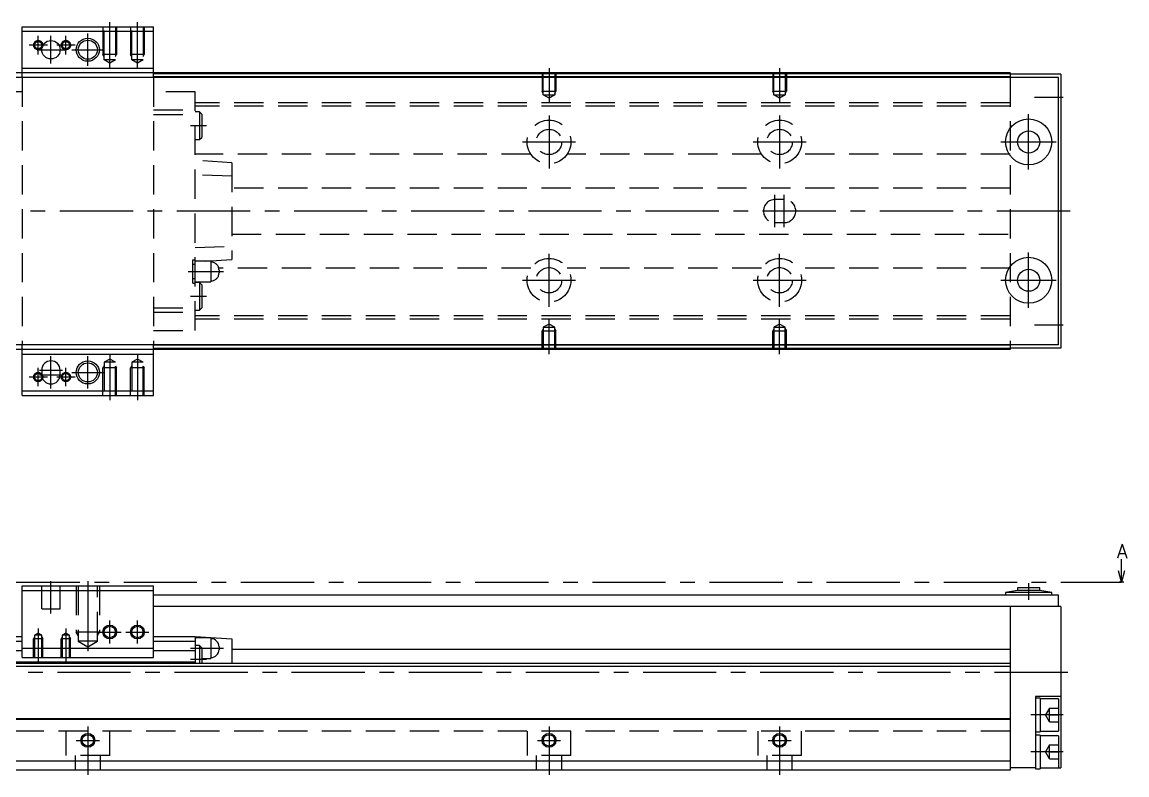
# Model space of a CAD drawing. Extents: x -2 to 770, y -8 to 279.
# Drawn here: x 530.5 to 770.1, y 9 to 172.3 of the extents above; entities that cross this region are included whole.
import ezdxf

# ---------------------------------------------------------------- set-up
doc = ezdxf.new("R2010")
doc.units = 0
doc.header["$LTSCALE"] = 0.5
doc.linetypes.add('CENTER', pattern=[50.8, 31.75, -6.35, 6.35, -6.35])
doc.linetypes.add('DASHED', pattern=[19.05, 12.7, -6.35])
for name, color, linetype in [('MSM_CENTER', 1, 'CENTER'), ('MSM_CONTINUOUS', 7, 'CONTINUOUS'), ('MSM_DASHED', 4, 'DASHED'), ('MSM_NARROW', 5, 'CONTINUOUS'), ('MSM_PART_NUMBER', 7, 'CONTINUOUS')]:
    doc.layers.add(name, color=color, linetype=linetype)
doc.styles.get("Standard").update_dxf_attribs({"font": 'txt.shx', "height": 3, "bigfont": 'bigfont.shx'})

msp = doc.modelspace()

# ---------------------------------------------------------------- linework, layer by layer
at = {"layer": 'MSM_CENTER'}
for p, q in [((549.51, 162.39), (549.51, 172.3)), ((555.51, 162.39), (555.51, 172.3)), ((534.01, 165.3), (534.01, 169.3)), ((536.76, 163.3), (536.76, 169.3)), ((540.01, 165.3), (540.01, 169.3)), ((544.76, 162.8), (544.76, 169.8)), ((536.01, 167.3), (532.01, 167.3)), ((533.76, 166.3), (539.76, 166.3)), ((542.01, 167.3), (538.01, 167.3)), ((541.26, 166.3), (548.26, 166.3)), ((644.76, 162.3), (644.76, 154.79)), ((694.76, 162.3), (694.76, 154.79)), ((750.01, 156), (756.26, 156)), ((644.76, 152.05), (644.76, 140.55)), ((694.76, 152.05), (694.76, 140.55)), ((748.76, 140.3), (748.76, 152.3)), ((570.51, 149.8), (567.01, 149.8)), ((639.01, 146.3), (650.51, 146.3)), ((689.01, 146.3), (700.51, 146.3)), ((742.76, 146.3), (754.76, 146.3)), ((693.76, 127.8), (693.76, 134.8)), ((695.76, 127.8), (695.76, 134.8)), ((757.76, 131.3), (256.26, 131.3)), ((748.76, 110.3), (748.76, 122.3)), ((644.76, 110.55), (644.76, 122.05)), ((694.76, 110.55), (694.76, 122.05)), ((566.51, 118.2), (574.21, 118.2)), ((639.01, 116.3), (650.51, 116.3)), ((689.01, 116.3), (700.51, 116.3)), ((742.76, 116.3), (754.76, 116.3)), ((570.51, 112.8), (567.01, 112.8)), ((644.76, 100.3), (644.76, 107.81)), ((694.76, 100.3), (694.76, 107.81)), ((750.01, 106.6), (756.26, 106.6)), ((536.76, 92.8), (536.76, 99.8)), ((544.76, 92.8), (544.76, 99.8)), ((549.51, 100.21), (549.51, 90.3)), ((555.51, 100.21), (555.51, 90.3)), ((534.01, 93.3), (534.01, 97.3)), ((534.26, 96.8), (539.26, 96.8)), ((540.01, 93.3), (540.01, 97.3)), ((541.26, 96.3), (548.26, 96.3)), ((536.01, 95.3), (532.01, 95.3)), ((534.26, 95.8), (539.26, 95.8)), ((542.01, 95.3), (538.01, 95.3)), ((247.76, 50.8), (768.88, 50.8)), ((536.76, 44), (536.76, 51)), ((544.76, 51), (544.76, 35.81)), ((748.76, 50.6), (748.76, 47)), ((534.01, 40.76), (534.01, 33.5)), ((540.01, 40.76), (540.01, 33.5)), ((549.51, 37.5), (549.51, 42.5)), ((555.51, 37.5), (555.51, 42.5)), ((547.01, 40), (552.01, 40)), ((553.01, 40), (558.01, 40)), ((567.01, 36.5), (574.21, 36.5)), ((567.01, 34.1), (570.51, 34.1)), ((258.76, 31.3), (757.76, 31.3)), ((756.26, 22), (749.26, 22)), ((544.76, 19.5), (544.76, 9)), ((644.76, 19.5), (644.76, 9)), ((694.76, 19.5), (694.76, 9)), ((542.26, 16.5), (547.26, 16.5)), ((642.26, 16.5), (647.26, 16.5)), ((692.26, 16.5), (697.26, 16.5)), ((756.26, 14), (749.26, 14))]:
    msp.add_line(p, q, dxfattribs=at)
at = {"layer": 'MSM_CONTINUOUS'}
for p, q in [((530.51, 160.3), (530.51, 171.3)), ((530.51, 171.3), (559.01, 171.3)), ((530.51, 170.3), (559.01, 170.3)), ((559.01, 160.3), (559.01, 171.3)), ((744.76, 161.3), (294.76, 161.3)), ((530.51, 162.3), (559.01, 162.3)), ((744.76, 161.1), (559.01, 161.1)), ((744.76, 161.3), (744.76, 160.3)), ((755.76, 161), (744.76, 161)), ((755.76, 161), (755.76, 101.6)), ((755.26, 160.3), (283.26, 160.3)), ((744.76, 160.4), (559.01, 160.4)), ((755.26, 102.3), (755.26, 160.3)), ((755.26, 102.3), (283.26, 102.3)), ((744.76, 101.3), (294.76, 101.3)), ((530.51, 91.3), (530.51, 102.3)), ((559.01, 91.3), (559.01, 102.3)), ((744.76, 102.2), (559.01, 102.2)), ((744.76, 101.5), (559.01, 101.5)), ((744.76, 102.3), (744.76, 101.3)), ((755.76, 101.6), (744.76, 101.6)), ((530.51, 100.3), (559.01, 100.3)), ((534.76, 96.8), (534.76, 95.8)), ((538.76, 95.8), (538.76, 96.8)), ((530.51, 92.3), (559.01, 92.3)), ((530.51, 91.3), (559.01, 91.3)), ((768.88, 50.8), (768.88, 55.8)), ((768.88, 50.8), (768.21, 53.3)), ((769.55, 53.3), (768.88, 50.8)), ((769.38, 50.8), (768.38, 50.8)), ((530.51, 50), (559.01, 50)), ((530.51, 34.5), (530.51, 50)), ((530.51, 49), (559.01, 49)), ((559.01, 34.5), (559.01, 50)), ((755.26, 48), (559.01, 48)), ((746.36, 49), (743.76, 48.6)), ((743.76, 48.6), (743.76, 48)), ((753.76, 48.6), (743.76, 48.6)), ((746.36, 49.6), (746.36, 49)), ((751.16, 49.6), (746.36, 49.6)), ((751.16, 49), (746.36, 49)), ((751.16, 49), (751.16, 49.6)), ((753.76, 48.6), (751.16, 49)), ((753.76, 48), (753.76, 48.6)), ((755.26, 45.5), (755.26, 48)), ((755.76, 45.5), (559.01, 45.5)), ((744.76, 45.5), (744.76, 10)), ((755.76, 45.5), (755.76, 10.5)), ((521.51, 39), (530.51, 39)), ((559.01, 39), (568.01, 39)), ((568.01, 39), (576.01, 38.5)), ((568.01, 39), (568.01, 33.2)), ((571.46, 38.75), (568.01, 38.75)), ((571.46, 38.75), (571.46, 34.25)), ((576.01, 38.5), (576.01, 33.2)), ((521.51, 38), (530.51, 38)), ((521.51, 36), (530.51, 36)), ((530.51, 36.5), (559.01, 36.5)), ((559.01, 38), (568.01, 38)), ((559.01, 36), (568.01, 36)), ((569.01, 37.1), (568.01, 37.1)), ((569.51, 36.6), (569.01, 37.1)), ((569.01, 37.1), (569.01, 33.2)), ((569.51, 36.6), (569.51, 33.2)), ((573.21, 36.8), (573.21, 36.2)), ((576.01, 36.3), (744.76, 36.3)), ((530.51, 34.5), (559.01, 34.5)), ((569.51, 34.25), (571.46, 34.25)), ((744.76, 33.2), (294.76, 33.2)), ((744.76, 32.5), (294.76, 32.5)), ((521.51, 33.5), (568.01, 33.5)), ((755.76, 26), (750.26, 26)), ((750.26, 26), (750.26, 10.35)), ((751.26, 25.65), (750.26, 25.65)), ((751.26, 25.65), (751.26, 18.35)), ((755.26, 25.5), (751.26, 25.5)), ((755.26, 25.5), (755.26, 18.5)), ((744.76, 21.2), (294.76, 21.2)), ((744.76, 21), (294.76, 21)), ((750.26, 18.35), (751.26, 18.35)), ((751.26, 17.65), (750.26, 17.65)), ((751.26, 18.5), (755.26, 18.5)), ((751.26, 17.65), (751.26, 10.35)), ((755.26, 17.5), (751.26, 17.5)), ((755.26, 17.5), (755.26, 10.5)), ((744.76, 12), (294.76, 12)), ((744.76, 10), (294.76, 10)), ((750.26, 10.5), (744.76, 10.5)), ((750.26, 10.35), (751.26, 10.35)), ((751.26, 10.5), (755.76, 10.5))]:
    msp.add_line(p, q, dxfattribs=at)
for centre, radius in [((536.76, 166.3), 2), ((544.76, 166.3), 2.07), ((748.76, 146.3), 5), ((748.76, 146.3), 2.4), ((748.76, 116.3), 5), ((748.76, 116.3), 2.4), ((544.76, 96.3), 2.07), ((549.51, 40), 1.23), ((555.51, 40), 1.23), ((544.76, 16.5), 1.23), ((644.76, 16.5), 1.23), ((694.76, 16.5), 1.23)]:
    msp.add_circle(centre, radius, dxfattribs=at)
for centre, radius, start, end in [((536.76, 96.8), 2, 0, 180), ((536.76, 95.8), 2, 180, 0), ((571.46, 36.8), 1.75, 0, 90), ((571.46, 36.2), 1.75, 270, 0)]:
    msp.add_arc(centre, radius, start, end, dxfattribs=at)
at = {"layer": 'MSM_DASHED'}
for p, q in [((548.01, 171.3), (548.01, 165.3)), ((548.28, 164.1), (548.28, 171.3)), ((550.74, 171.3), (550.74, 164.1)), ((551.01, 171.3), (551.01, 165.3)), ((554.01, 171.3), (554.01, 165.3)), ((554.28, 164.1), (554.28, 171.3)), ((556.74, 171.3), (556.74, 164.1)), ((557.01, 171.3), (557.01, 165.3)), ((551.01, 165.3), (548.01, 165.3)), ((548.28, 164.83), (548.01, 165.3)), ((550.74, 164.83), (551.01, 165.3)), ((557.01, 165.3), (554.01, 165.3)), ((554.28, 164.83), (554.01, 165.3)), ((556.74, 164.83), (557.01, 165.3)), ((550.74, 164.1), (548.28, 164.1)), ((549.51, 163.39), (548.28, 164.1)), ((550.74, 164.1), (549.51, 163.39)), ((556.74, 164.1), (554.28, 164.1)), ((555.51, 163.39), (554.28, 164.1)), ((556.74, 164.1), (555.51, 163.39)), ((643.26, 161.3), (643.26, 157.3)), ((643.53, 156.5), (643.53, 161.3)), ((645.99, 161.3), (645.99, 156.5)), ((646.26, 161.3), (646.26, 157.3)), ((693.26, 161.3), (693.26, 157.3)), ((693.53, 156.5), (693.53, 161.3)), ((695.99, 161.3), (695.99, 156.5)), ((696.26, 161.3), (696.26, 157.3)), ((530.51, 160.3), (530.51, 102.3)), ((559.01, 160.3), (559.01, 102.3)), ((744.76, 160.3), (744.76, 102.3)), ((530.51, 157.2), (521.51, 157.2)), ((568.01, 157.2), (559.01, 157.2)), ((568.01, 105.4), (568.01, 157.2)), ((643.53, 156.83), (643.26, 157.3)), ((643.26, 157.3), (646.26, 157.3)), ((643.53, 156.5), (645.99, 156.5)), ((644.76, 155.79), (643.53, 156.5)), ((645.99, 156.5), (644.76, 155.79)), ((645.99, 156.83), (646.26, 157.3)), ((693.53, 156.83), (693.26, 157.3)), ((693.26, 157.3), (696.26, 157.3)), ((693.53, 156.5), (695.99, 156.5)), ((694.76, 155.79), (693.53, 156.5)), ((695.99, 156.5), (694.76, 155.79)), ((695.99, 156.83), (696.26, 157.3)), ((744.76, 154.75), (568.01, 154.75)), ((744.76, 154.05), (568.01, 154.05)), ((521.51, 153.25), (530.51, 153.25)), ((521.51, 152.25), (530.51, 152.25)), ((559.01, 153.25), (568.01, 153.25)), ((559.01, 152.25), (568.01, 152.25)), ((569.01, 152.8), (568.01, 152.8)), ((569.01, 152.8), (569.01, 146.8)), ((569.51, 152.3), (569.01, 152.8)), ((569.51, 152.3), (569.51, 147.3)), ((568.01, 146.8), (569.01, 146.8)), ((569.01, 146.8), (569.51, 147.3)), ((640.81, 143.66), (568.01, 143.66)), ((576.01, 141.77), (568.01, 142.3)), ((576.01, 141.77), (576.01, 120.83)), ((690.81, 143.66), (648.71, 143.66)), ((744.76, 143.66), (698.71, 143.66)), ((576.01, 138.9), (568.01, 139.16)), ((744.76, 136.3), (576.01, 136.3)), ((695.76, 133.8), (693.76, 133.8)), ((693.76, 128.8), (695.76, 128.8)), ((576.01, 126.3), (744.76, 126.3)), ((568.01, 123.44), (576.01, 123.7)), ((567.51, 120.7), (568.01, 120.7)), ((567.51, 115.7), (567.51, 120.7)), ((571.46, 120.45), (568.01, 120.45)), ((570.27, 120.45), (576.01, 120.83)), ((571.46, 120.45), (571.46, 115.95)), ((568.01, 119.7), (567.51, 119.7)), ((640.81, 118.94), (573.15, 118.94)), ((573.21, 118.5), (573.21, 117.9)), ((690.81, 118.94), (648.71, 118.94)), ((744.76, 118.94), (698.71, 118.94)), ((567.51, 116.7), (568.01, 116.7)), ((567.51, 115.7), (568.01, 115.7)), ((568.01, 115.95), (571.46, 115.95)), ((569.01, 115.8), (568.01, 115.8)), ((569.51, 115.3), (569.01, 115.8)), ((569.01, 115.8), (569.01, 109.8)), ((569.51, 115.3), (569.51, 110.3)), ((521.51, 110.35), (530.51, 110.35)), ((559.01, 110.35), (568.01, 110.35)), ((569.01, 109.8), (569.51, 110.3)), ((521.51, 109.35), (530.51, 109.35)), ((559.01, 109.35), (568.01, 109.35)), ((568.01, 109.8), (569.01, 109.8)), ((744.76, 108.55), (568.01, 108.55)), ((744.76, 107.85), (568.01, 107.85)), ((643.53, 105.77), (643.26, 105.3)), ((644.76, 106.81), (643.53, 106.1)), ((643.53, 106.1), (643.53, 101.3)), ((643.53, 106.1), (645.99, 106.1)), ((645.99, 106.1), (644.76, 106.81)), ((645.99, 101.3), (645.99, 106.1)), ((645.99, 105.77), (646.26, 105.3)), ((693.53, 105.77), (693.26, 105.3)), ((694.76, 106.81), (693.53, 106.1)), ((693.53, 106.1), (693.53, 101.3)), ((693.53, 106.1), (695.99, 106.1)), ((695.99, 106.1), (694.76, 106.81)), ((695.99, 101.3), (695.99, 106.1)), ((695.99, 105.77), (696.26, 105.3)), ((521.51, 105.4), (530.51, 105.4)), ((559.01, 105.4), (568.01, 105.4)), ((643.26, 101.3), (643.26, 105.3)), ((643.26, 105.3), (646.26, 105.3)), ((646.26, 101.3), (646.26, 105.3)), ((693.26, 101.3), (693.26, 105.3)), ((693.26, 105.3), (696.26, 105.3)), ((696.26, 101.3), (696.26, 105.3)), ((549.51, 99.21), (548.28, 98.5)), ((548.28, 98.5), (548.28, 91.3)), ((550.74, 98.5), (548.28, 98.5)), ((550.74, 98.5), (549.51, 99.21)), ((550.74, 91.3), (550.74, 98.5)), ((555.51, 99.21), (554.28, 98.5)), ((554.28, 98.5), (554.28, 91.3)), ((556.74, 98.5), (554.28, 98.5)), ((556.74, 98.5), (555.51, 99.21)), ((556.74, 91.3), (556.74, 98.5)), ((548.28, 97.77), (548.01, 97.3)), ((551.01, 97.3), (548.01, 97.3)), ((548.01, 91.3), (548.01, 97.3)), ((550.74, 97.77), (551.01, 97.3)), ((551.01, 91.3), (551.01, 97.3)), ((554.28, 97.77), (554.01, 97.3)), ((557.01, 97.3), (554.01, 97.3)), ((554.01, 91.3), (554.01, 97.3)), ((556.74, 97.77), (557.01, 97.3)), ((557.01, 91.3), (557.01, 97.3)), ((534.76, 45), (534.76, 50)), ((538.76, 45), (538.76, 50)), ((542.26, 50), (542.26, 40)), ((542.69, 50), (542.69, 38)), ((546.83, 38), (546.83, 50)), ((547.26, 50), (547.26, 40)), ((534.76, 45), (538.76, 45)), ((533.23, 38.87), (533.01, 38.5)), ((535.01, 38.5), (533.01, 38.5)), ((533.01, 34.5), (533.01, 38.5)), ((534.01, 39.76), (533.23, 39.31)), ((534.79, 39.31), (533.23, 39.31)), ((533.23, 39.31), (533.23, 34.5)), ((534.79, 39.31), (534.01, 39.76)), ((534.79, 34.5), (534.79, 39.31)), ((534.79, 38.87), (535.01, 38.5)), ((535.01, 34.5), (535.01, 38.5)), ((539.23, 38.87), (539.01, 38.5)), ((541.01, 38.5), (539.01, 38.5)), ((539.01, 34.5), (539.01, 38.5)), ((540.01, 39.76), (539.23, 39.31)), ((540.79, 39.31), (539.23, 39.31)), ((539.23, 39.31), (539.23, 34.5)), ((540.79, 39.31), (540.01, 39.76)), ((540.79, 34.5), (540.79, 39.31)), ((540.79, 38.87), (541.01, 38.5)), ((541.01, 34.5), (541.01, 38.5)), ((547.26, 40), (542.26, 40)), ((542.69, 39.25), (542.26, 40)), ((546.83, 39.25), (547.26, 40)), ((546.83, 38), (542.69, 38)), ((542.69, 38), (544.76, 36.81)), ((544.76, 36.81), (546.83, 38)), ((753.26, 23.5), (752.4, 22)), ((753.26, 20.5), (752.4, 22)), ((753.26, 20.5), (753.26, 23.5)), ((753.26, 23.5), (755.26, 23.5)), ((753.26, 22), (755.26, 22)), ((753.26, 20.5), (755.26, 20.5)), ((744.76, 18.5), (294.76, 18.5)), ((540.01, 18.5), (540.01, 13.2)), ((549.51, 13.2), (549.51, 18.5)), ((640.01, 18.5), (640.01, 13.2)), ((649.51, 13.2), (649.51, 18.5)), ((690.01, 18.5), (690.01, 13.2)), ((699.51, 13.2), (699.51, 18.5)), ((753.26, 15.5), (752.4, 14)), ((753.26, 12.5), (753.26, 15.5)), ((753.26, 15.5), (755.26, 15.5)), ((549.51, 13.2), (540.01, 13.2)), ((542.01, 13.2), (542.01, 10)), ((547.51, 10), (547.51, 13.2)), ((649.51, 13.2), (640.01, 13.2)), ((642.01, 13.2), (642.01, 10)), ((647.51, 10), (647.51, 13.2)), ((699.51, 13.2), (690.01, 13.2)), ((692.01, 13.2), (692.01, 10)), ((697.51, 10), (697.51, 13.2)), ((753.26, 12.5), (752.4, 14)), ((753.26, 14), (755.26, 14)), ((753.26, 12.5), (755.26, 12.5))]:
    msp.add_line(p, q, dxfattribs=at)
for centre, radius in [((534.01, 167.3), 1), ((534.01, 167.3), 0.784), ((540.01, 167.3), 1), ((540.01, 167.3), 0.784), ((644.76, 146.3), 4.75), ((694.76, 146.3), 4.75), ((644.76, 146.3), 2.75), ((694.76, 146.3), 2.75), ((644.76, 116.3), 4.75), ((694.76, 116.3), 4.75), ((644.76, 116.3), 2.75), ((694.76, 116.3), 2.75), ((534.01, 95.3), 1), ((534.01, 95.3), 0.784), ((540.01, 95.3), 1), ((540.01, 95.3), 0.784)]:
    msp.add_circle(centre, radius, dxfattribs=at)
for centre, radius, start, end in [((693.76, 131.3), 2.5, 90, 270), ((695.76, 131.3), 2.5, 270, 90), ((571.46, 118.5), 1.75, 0, 90), ((571.46, 117.9), 1.75, 270, 0)]:
    msp.add_arc(centre, radius, start, end, dxfattribs=at)
at = {"layer": 'MSM_NARROW'}
for centre, radius in [((544.76, 166.3), 2.5), ((544.76, 96.3), 2.5), ((549.51, 40), 1.5), ((555.51, 40), 1.5), ((544.76, 16.5), 1.5), ((644.76, 16.5), 1.5), ((694.76, 16.5), 1.5)]:
    msp.add_circle(centre, radius, dxfattribs=at)

# ---------------------------------------------------------------- texts
at = {"layer": 'MSM_PART_NUMBER'}
msp.add_text('A', height=3, dxfattribs=at).set_placement((767.88, 56.05))

doc.saveas('drawing.dxf')
